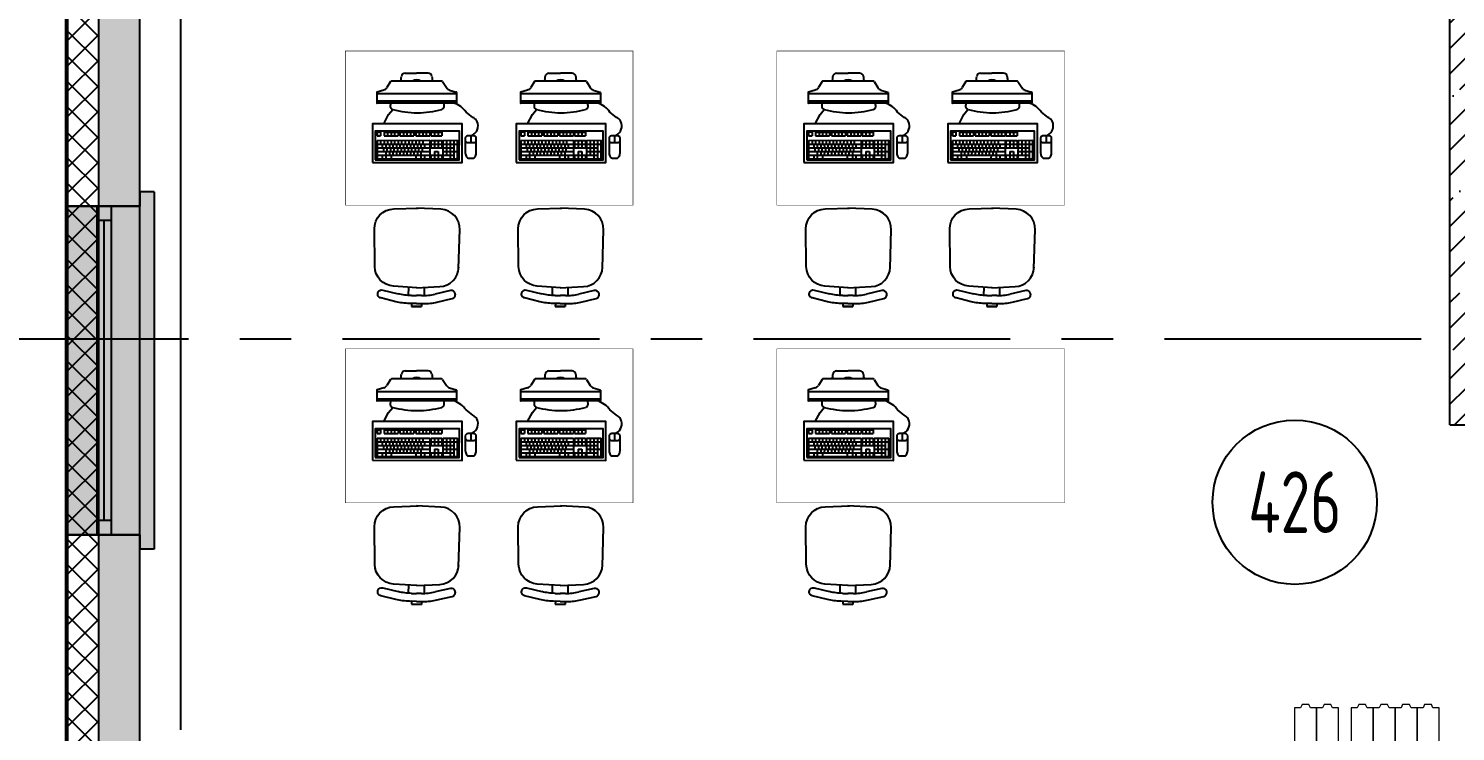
# Model space of a CAD drawing. Header units: millimetres. Extents: x -9318 to 9016603, y 0 to 838141.
# Drawn here: x 69740 to 76685, y 529661 to 533083 of the extents above; entities that cross this region are included whole.
import ezdxf
from ezdxf import colors
from ezdxf.entities.mleader import LeaderData, LeaderLine
from ezdxf.enums import TextEntityAlignment as Align
from ezdxf.math import Vec2, Vec3

# ---------------------------------------------------------------- set-up
doc = ezdxf.new("R2010")
doc.units = ezdxf.units.MM
doc.linetypes.add('CENTER', pattern=[2, 1.25, -0.25, 0.25, -0.25])
doc.linetypes.add('HIDDEN', pattern=[6, 4, -2])
for name, color, linetype, lineweight in [('АР_Номер помещения', 1, 'Continuous', 25), ('Пер раздвиж', 7, 'Continuous', 25), ('ТХ_мебель передв', 250, 'Continuous', 13)]:
    doc.layers.add(name, color=color, linetype=linetype, lineweight=lineweight)
doc.styles.add('ISOCPEUR', font='isocpeur.ttf', dxfattribs={"width": 0.7})

# ---------------------------------------------------------------- blocks, each defined once
blk = doc.blocks.new('*U645')
h = blk.add_hatch(color=8)
h.dxf.hatch_style = 1
h.paths.add_polyline_path([(-1670, 210), (70, 210), (70, 140), (0, 140), (0, -220), (-1600, -220), (-1600, 140), (-1670, 140)])
at = {"color": 8}
for p, q in [((-1670, 210), (70, 210)), ((-1670, 210), (-1670, 140)), ((70, 210), (70, 140)), ((-1670, 140), (-1600, 140)), ((0, 140), (70, 140)), ((-1600, 0), (0, 0)), ((-1530, 0), (-1530, -70)), ((-1530, -35), (-70, -35)), ((-70, 0), (-70, -70)), ((-1600, -70), (0, -70)), ((0, -220), (-1600, -220))]:
    blk.add_line(p, q, dxfattribs=at)
at = {"color": 8, "lineweight": 30}
for p, q in [((-1600, 140), (-1600, -220)), ((0, 140), (0, -220))]:
    blk.add_line(p, q, dxfattribs=at)
blk = doc.blocks.new('*U493')
at = {"layer": 'АР_Номер помещения', "color": 8}
blk.add_circle((-22480.2, -4257.2), 400, dxfattribs=at)
at = {"color": 8, "style": 'ISOCPEUR', "width": 0.7, "flags": 1}
blk.add_attdef('КАТЕГОРИЯ', (-499.2, -2092.2), '', height=250, dxfattribs=at)
at = {"layer": 'АР_Номер помещения', "color": 8, "style": 'ISOCPEUR', "width": 0.7}
blk.add_attdef('НОМЕР_ПОМЕЩЕНИЯ', text='', height=300, dxfattribs=at).set_placement((-22480.2, -4257.2), align=Align.MIDDLE_CENTER)
blk = doc.blocks.new('_DotSmall')
at = {"color": 8, "linetype": 'ByBlock', "const_width": 0.5}
blk.add_lwpolyline([(-0.0625, 0, 1), (0.0625, 0, 1)], format="xyb", close=True, dxfattribs=at)
blk = doc.blocks.new('П Трансформ2')
at = {"layer": 'Пер раздвиж', "color": 8, "linetype": 'HIDDEN', "lineweight": 9, "ltscale": 100}
for p, q in [((0, 615.2), (-1052, 615.2)), ((0, 508.2), (-945, 508.2))]:
    blk.add_line(p, q, dxfattribs=at)
at = {"layer": 'Пер раздвиж', "color": 8, "linetype": 'HIDDEN', "lineweight": 9, "ltscale": 50}
for p, q in [((-1052, 53.5), (-1052, 615.2)), ((-945, 53.5), (-945, 508.2))]:
    blk.add_line(p, q, dxfattribs=at)
at = {"layer": 'Пер раздвиж', "color": 8, "lineweight": 9}
for p, q in [((-681.2, 561.7), (-723.1, 561.7)), ((-702.1, 540.8), (-702.1, 582.6)), ((-574.2, 561.7), (-616.1, 561.7)), ((-595.1, 540.8), (-595.1, 582.6)), ((-405.6, 561.7), (-447.4, 561.7)), ((-426.5, 540.8), (-426.5, 582.6)), ((-298.6, 561.7), (-340.4, 561.7)), ((-319.5, 540.8), (-319.5, 582.6)), ((-191.6, 561.7), (-233.4, 561.7)), ((-212.5, 540.8), (-212.5, 582.6)), ((-84.6, 561.7), (-126.4, 561.7)), ((-105.5, 540.8), (-105.5, 582.6)), ((-702.1, 20.9), (-702.1, -20.9)), ((-595.1, 20.9), (-595.1, -20.9)), ((-426.5, 20.9), (-426.5, -20.9)), ((-319.5, 20.9), (-319.5, -20.9)), ((-212.5, 20.9), (-212.5, -20.9)), ((-105.5, 20.9), (-105.5, -20.9)), ((-681.2, 0), (-723.1, 0)), ((-574.2, 0), (-616.1, 0)), ((-405.6, 0), (-447.4, 0)), ((-298.6, 0), (-340.4, 0)), ((-191.6, 0), (-233.4, 0)), ((-84.6, 0), (-126.4, 0))]:
    blk.add_line(p, q, dxfattribs=at)
for points in [[(-755.6, -219.2), (-755.6, 780.8), (-728.7, 780.8), (-718.7, 757.3), (-685.6, 757.3), (-675.6, 780.8), (-648.6, 780.8), (-648.6, -219.2), (-678.1, -219.2), (-685.6, -236.7), (-718.7, -236.7), (-726.2, -219.2)], [(-648.6, -219.2), (-648.6, 780.8), (-621.7, 780.8), (-611.7, 757.3), (-578.6, 757.3), (-568.6, 780.8), (-541.6, 780.8), (-541.6, -219.2), (-571.1, -219.2), (-578.6, -236.7), (-611.7, -236.7), (-619.2, -219.2)], [(-480, -219.2), (-480, 780.8), (-453, 780.8), (-443.1, 757.3), (-409.9, 757.3), (-400, 780.8), (-373, 780.8), (-373, -219.2), (-402.5, -219.2), (-409.9, -236.7), (-443.1, -236.7), (-450.5, -219.2)], [(-373, -219.2), (-373, 780.8), (-346, 780.8), (-336.1, 757.3), (-302.9, 757.3), (-293, 780.8), (-266, 780.8), (-266, -219.2), (-295.5, -219.2), (-302.9, -236.7), (-336.1, -236.7), (-343.5, -219.2)], [(-266, -219.2), (-266, 780.8), (-239, 780.8), (-229.1, 757.3), (-195.9, 757.3), (-186, 780.8), (-159, 780.8), (-159, -219.2), (-188.5, -219.2), (-195.9, -236.7), (-229.1, -236.7), (-236.5, -219.2)], [(-159, -219.2), (-159, 780.8), (-132, 780.8), (-122.1, 757.3), (-88.9, 757.3), (-79, 780.8), (-52, 780.8), (-52, -219.2), (-81.5, -219.2), (-88.9, -236.7), (-122.1, -236.7), (-129.5, -219.2)]]:
    blk.add_lwpolyline(points, close=True, dxfattribs=at)
at = {"layer": 'Пер раздвиж', "color": 8}
for points in [[(0, 508.2), (-52, 508.2), (-52, 535.1), (-28.4, 545.1), (-28.4, 578.3), (-52, 588.2), (-52, 615.2), (0, 615.2)], [(-6000, -53.5), (-5950, -53.5), (-5950, -26.5), (-5973.6, -16.6), (-5973.6, 16.6), (-5950, 26.5), (-5950, 53.5), (-6000, 53.5)], [(0, -53.5), (-52, -53.5), (-52, -26.5), (-28.4, -16.6), (-28.4, 16.6), (-52, 26.5), (-52, 53.5), (0, 53.5)]]:
    blk.add_lwpolyline(points, close=True, dxfattribs=at)
at = {"layer": 'Пер раздвиж', "color": 8, "linetype": 'HIDDEN', "lineweight": 9, "ltscale": 100}
blk.add_lwpolyline([(-945, 53.5), (0, 53.5), (0, -53.5), (-6000, -53.5), (-6000, 53.5), (-1052, 53.5)], dxfattribs=at)
at = {"layer": 'Пер раздвиж', "color": 8, "lineweight": 9}
for centre in [(-702.1, 561.7), (-595.1, 561.7), (-426.5, 561.7), (-319.5, 561.7), (-212.5, 561.7), (-105.5, 561.7), (-702.1, 0), (-595.1, 0), (-426.5, 0), (-319.5, 0), (-212.5, 0), (-105.5, 0)]:
    blk.add_circle(centre, 20.9, dxfattribs=at)
blk = doc.blocks.new('У195')
at = {"layer": 'ТХ_мебель передв', "color": 8, "const_width": 2}
blk.add_lwpolyline([(168258.6, 78382.2), (169008.6, 78382.2), (169008.6, 76982.2), (168258.6, 76982.2)], close=True, dxfattribs=at)
blk = doc.blocks.new('стуо без подлокот')
at = {"color": 8, "extrusion": (-5.44802e-05, 0.000471638, 1)}
for p, q in [((-8602.9, 20770, -0.1), (-8601.7, 20769.7, -0.1)), ((-8473.8, 20784.8, -0.1), (-8288.3, 20786.7, -0.1)), ((-8645, 20681.8, -0.1), (-8626.7, 20755.9, -0.1)), ((-8587.9, 20746.3, -0.1), (-8606.4, 20671.5, 0)), ((-8576.6, 20580.7, 0), (-8569.4, 20694.1, -0.1)), ((-8192.9, 20692.7, 0), (-8189.5, 20574.6, 0)), ((-8668.2, 20606.4, 0), (-8668.9, 20558, 0)), ((-8668.6, 20558, 0), (-8668.5, 20606.4, 0)), ((-8654, 20558, 0), (-8668.6, 20558, 0)), ((-8653.6, 20606.2, 0), (-8668.2, 20606.4, 0)), ((-8654, 20582.2, 0), (-8654.1, 20547.5, 0)), ((-8654, 20582, 0), (-8653.5, 20616.7, 0)), ((-8654, 20582, 0), (-8653.6, 20606.2, 0)), ((-8654, 20582.2, 0), (-8654, 20558, 0)), ((-8614.9, 20606.4, 0), (-8615.3, 20581.4, 0)), ((-8615.3, 20557.2, 0), (-8615.3, 20582.2, 0)), ((-8614.4, 20620.1, 0), (-8574.1, 20619.4, 0)), ((-8576.6, 20582.1), (-8571.3, 20468.7, 0.1)), ((-8194.8, 20463.8, 0.1), (-8189.4, 20581.9, 0)), ((-8615, 20543.4, 0), (-8574.8, 20543.4, 0)), ((-8590.7, 20416.8, 0.1), (-8607.9, 20491.9, 0)), ((-8646.7, 20482.2, 0), (-8629.5, 20407.8, 0.1)), ((-8606, 20393.3, 0.1), (-8604.8, 20393.6, 0.1)), ((-8483.6, 20376.8, 0.1), (-8294.1, 20371.3, 0.1))]:
    blk.add_line(p, q, dxfattribs=at)
at = {"color": 8, "extrusion": (5.44802e-05, -0.000471638, -1)}
for centre, major_axis, start_param, end_param in [((-8607.9, 20751.3, -0.1), (12.7, 14.6, 0), 4.240369, 5.829345), ((-8606.7, 20751, -0.1), (12.7, 14.6, 0), -0.45384, 1.098777), ((-8472.8, 20688, 0), (63.4, 73.1, 0), 4.061153, 5.558057), ((-8289.7, 20689.9, 0), (63.4, 73.1, 0), -0.725128, 0.826554), ((-8363.1, 20612, 0), (-219.3, 190.3, -0.1), 5.584367, 5.811166), ((-8324.6, 20601.7, 0), (190.3, 219.3, -0.1), 4.01357, 4.240369)]:
    blk.add_ellipse(centre, major_axis=major_axis, ratio=1, start_param=start_param, end_param=end_param, dxfattribs=at)
at = {"color": 8, "extrusion": (-5.44802e-05, 0.000471638, 1)}
for centre, major_axis, start_param, end_param in [((-8324.9, 20557, 0), (186.7, -222.5, 0.1), 4.01357, 4.240369), ((-8363.7, 20547.3, 0), (-222.5, -186.7, 0.1), 5.584367, 5.811166), ((-8474.6, 20473.2, 0.1), (62.2, -74.2, 0), 4.061153, 5.558057), ((-8291.5, 20468.3, 0.1), (62.2, -74.2, 0), -0.725128, 0.826554), ((-8610.7, 20412.1, 0.1), (12.4, -14.8, 0), 4.240369, 5.829345), ((-8609.5, 20412.4, 0.1), (12.4, -14.8, 0), -0.45384, 1.098777)]:
    blk.add_ellipse(centre, major_axis=major_axis, ratio=1, start_param=start_param, end_param=end_param, dxfattribs=at)
blk = doc.blocks.new('ПК-2')
at = {"color": 8, "extrusion": (6.19742e-05, -0.000470712, 1)}
for p, q in [((7035967.1, 1186827.6, 95), (7035877.1, 1186827.5, 95.1)), ((7035877.1, 1186827.5, 95.1), (7035877.6, 1186571, 94.9)), ((7035895.1, 1186827.5, 95.1), (7035895.6, 1186571, 94.9)), ((7035913.1, 1186827.5, 95.1), (7035913.6, 1186571, 94.9)), ((7035931.1, 1186827.6, 95.1), (7035931.6, 1186571.1, 94.9)), ((7035949.1, 1186827.6, 95.1), (7035949.6, 1186571.1, 94.9)), ((7035967.1, 1186827.6, 95), (7035967.6, 1186571.1, 94.9)), ((7036007.6, 1186827.7, 95), (7035989.6, 1186827.7, 95)), ((7036148.9, 1186442.6, 94.9), (7036148.1, 1186827.8, 95)), ((7036200.3, 1186829.7, 95), (7036149.9, 1186829.6, 95)), ((7036157.9, 1186440.8, 94.9), (7036157.1, 1186829.6, 95)), ((7036193.9, 1186440.9, 94.9), (7036193.1, 1186829.7, 95)), ((7036212.2, 1186795.1, 95), (7036202.1, 1186827.9, 95)), ((7036253.1, 1186761.9, 95), (7036223.8, 1186780.1, 95)), ((7036255.8, 1186512.8, 94.9), (7036255.4, 1186758, 95)), ((7036294.4, 1186691.8, 95), (7036294.6, 1186635.5, 94.9)), ((7036294.7, 1186579.1, 94.9), (7036294.6, 1186635.5, 94.9)), ((7035877.6, 1186566.5, 94.9), (7035877.7, 1186512.5, 94.9)), ((7035895.6, 1186566.5, 94.9), (7035895.7, 1186512.5, 94.9)), ((7035913.7, 1186548.5, 94.9), (7035913.7, 1186530.5, 94.9)), ((7035931.6, 1186566.6, 94.9), (7035931.7, 1186512.6, 94.9)), ((7035949.6, 1186566.6, 94.9), (7035949.7, 1186512.6, 94.9)), ((7035967.6, 1186566.6, 94.9), (7035967.7, 1186512.6, 94.9)), ((7035877.7, 1186508, 94.9), (7035877.9, 1186436, 94.9)), ((7035895.7, 1186508, 94.9), (7035895.9, 1186454, 94.9)), ((7035913.7, 1186508, 94.9), (7035913.9, 1186436, 94.9)), ((7035931.7, 1186508.1, 94.9), (7035931.9, 1186454.1, 94.9)), ((7035949.7, 1186508.1, 94.9), (7035949.9, 1186436.1, 94.9)), ((7035967.7, 1186508.1, 94.9), (7035967.9, 1186436.1, 94.9)), ((7036212.8, 1186475.5, 94.9), (7036202.9, 1186442.7, 94.9)), ((7036253.6, 1186508.9, 94.9), (7036224.3, 1186490.6, 94.9)), ((7035877.9, 1186436, 94.9), (7035967.9, 1186436.1, 94.9)), ((7036201.1, 1186440.9, 94.9), (7036150.7, 1186440.8, 94.9))]:
    blk.add_line(p, q, dxfattribs=at)
at = {"color": 8, "extrusion": (6.19742e-05, -0.000470712, 1), "elevation": -27.6}
for points in [[(7035859.1, 1186850), (7035859.9, 1186413.5), (7036048.9, 1186413.9), (7036048.1, 1186850.4)], [(7035872.6, 1186836.6), (7035873.4, 1186427.1), (7036012.9, 1186427.3), (7036012.1, 1186836.8)]]:
    blk.add_lwpolyline(points, close=True, dxfattribs=at)
for points in [[(7035967.2, 1186810.6), (7035949.2, 1186810.6)], [(7035989.6, 1186827.8), (7035989.7, 1186810.7)], [(7036007.7, 1186810.7), (7035989.7, 1186810.7)], [(7036007.6, 1186827.8), (7036007.7, 1186810.7)], [(7035895.2, 1186802), (7035877.2, 1186801.9)], [(7035895.2, 1186784.9), (7035877.2, 1186784.8)], [(7035895.3, 1186759.2), (7035877.3, 1186759.2)], [(7035913.2, 1186784.9), (7035895.2, 1186784.9)], [(7035913.2, 1186767.8), (7035895.2, 1186767.8)], [(7035913.3, 1186750.7), (7035895.3, 1186750.7)], [(7035931.2, 1186796.6), (7035913.2, 1186796.5)], [(7035931.2, 1186779.5), (7035913.2, 1186779.4)], [(7035931.2, 1186762.4), (7035913.2, 1186762.3)], [(7035931.3, 1186745.3), (7035913.3, 1186745.2)], [(7035949.2, 1186802.1), (7035931.2, 1186802)], [(7035949.2, 1186785), (7035931.2, 1186784.9)], [(7035949.2, 1186767.9), (7035931.2, 1186767.8)], [(7035949.3, 1186750.8), (7035931.3, 1186750.7)], [(7035967.2, 1186793.5), (7035949.2, 1186793.5)], [(7035967.2, 1186776.4), (7035949.2, 1186776.4)], [(7035967.3, 1186759.3), (7035949.3, 1186759.3)], [(7035967.3, 1186742.2), (7035949.3, 1186742.2)], [(7035989.7, 1186793.6), (7035989.8, 1186725.2)], [(7036007.7, 1186793.6), (7035989.7, 1186793.6)], [(7036007.7, 1186776.5), (7035989.7, 1186776.5)], [(7036007.8, 1186759.4), (7035989.8, 1186759.4)], [(7036007.8, 1186742.3), (7035989.8, 1186742.3)], [(7036007.7, 1186793.6), (7036007.8, 1186725.2)], [(7036048.2, 1186794.9), (7036092.7, 1186771.5), (7036117.2, 1186751.9)], [(7035913.3, 1186733.6), (7035895.3, 1186733.6)], [(7035913.3, 1186716.5), (7035895.3, 1186716.5)], [(7035913.4, 1186699.4), (7035895.4, 1186699.4)], [(7035913.4, 1186682.3), (7035895.4, 1186682.3)], [(7035913.4, 1186665.2), (7035895.4, 1186665.2)], [(7035931.3, 1186728.2), (7035913.3, 1186728.1)], [(7035931.3, 1186711.1), (7035913.3, 1186711)], [(7035931.4, 1186694), (7035913.4, 1186693.9)], [(7035931.4, 1186676.9), (7035913.4, 1186676.8)], [(7035949.3, 1186733.7), (7035931.3, 1186733.6)], [(7035949.3, 1186716.6), (7035931.3, 1186716.5)], [(7035949.4, 1186699.5), (7035931.4, 1186699.4)], [(7035949.4, 1186682.4), (7035931.4, 1186682.3)], [(7035949.4, 1186665.3), (7035931.4, 1186665.2)], [(7035967.3, 1186725.1), (7035949.3, 1186725.1)], [(7035967.3, 1186708), (7035949.3, 1186708)], [(7035967.4, 1186690.9), (7035949.4, 1186690.9)], [(7035967.4, 1186673.8), (7035949.4, 1186673.8)], [(7036007.8, 1186725.2), (7035989.8, 1186725.2)], [(7035989.8, 1186716.6), (7035990, 1186648.2)], [(7036007.8, 1186716.7), (7035989.8, 1186716.6)], [(7036007.9, 1186699.6), (7035989.9, 1186699.5)], [(7036007.9, 1186682.5), (7035989.9, 1186682.4)], [(7036007.9, 1186665.4), (7035989.9, 1186665.3)], [(7036007.8, 1186716.7), (7036008, 1186648.3)], [(7035895.5, 1186639.5), (7035877.5, 1186639.5)], [(7035895.5, 1186613.9), (7035877.5, 1186613.8)], [(7035895.6, 1186596.8), (7035877.6, 1186596.7)], [(7035913.5, 1186648.1), (7035895.5, 1186648.1)], [(7035913.5, 1186631), (7035895.5, 1186631)], [(7035913.5, 1186613.9), (7035895.5, 1186613.9)], [(7035931.4, 1186659.8), (7035913.4, 1186659.7)], [(7035931.5, 1186642.7), (7035913.5, 1186642.6)], [(7035931.5, 1186625.6), (7035913.5, 1186625.5)], [(7035931.5, 1186608.5), (7035913.5, 1186608.4)], [(7035949.5, 1186648.2), (7035931.5, 1186648.1)], [(7035949.5, 1186631.1), (7035931.5, 1186631)], [(7035949.5, 1186614), (7035931.5, 1186613.9)], [(7035949.6, 1186596.9), (7035931.6, 1186596.8)], [(7035967.4, 1186656.7), (7035949.4, 1186656.7)], [(7035967.5, 1186639.6), (7035949.5, 1186639.6)], [(7035967.5, 1186622.5), (7035949.5, 1186622.5)], [(7035967.5, 1186605.4), (7035949.5, 1186605.4)], [(7036008, 1186648.3), (7035990, 1186648.2)], [(7035990, 1186639.7), (7035990.1, 1186571.3)], [(7036008, 1186639.7), (7035990, 1186639.7)], [(7036008, 1186622.6), (7035990, 1186622.6)], [(7036008, 1186605.5), (7035990, 1186605.5)], [(7036008, 1186639.7), (7036008.1, 1186571.3)], [(7035967.6, 1186571.2), (7035877.6, 1186571.1)], [(7035895.6, 1186566.6), (7035877.6, 1186566.6)], [(7035913.7, 1186548.6), (7035877.7, 1186548.6)], [(7035913.7, 1186530.6), (7035877.7, 1186530.6)], [(7035967.6, 1186566.7), (7035931.6, 1186566.7)], [(7035967.7, 1186548.7), (7035931.7, 1186548.7)], [(7035967.7, 1186530.7), (7035931.7, 1186530.7)], [(7036008.1, 1186588.4), (7035990.1, 1186588.4)], [(7036008.1, 1186571.3), (7035990.1, 1186571.3)], [(7035990.1, 1186566.8), (7035990.2, 1186512.8)], [(7036008.1, 1186566.8), (7035990.1, 1186566.8)], [(7036008.2, 1186548.8), (7035990.2, 1186548.8)], [(7036008.2, 1186530.8), (7035990.2, 1186530.8)], [(7036008.1, 1186566.8), (7036008.2, 1186512.8)], [(7035895.7, 1186512.6), (7035877.7, 1186512.6)], [(7035967.7, 1186508.2), (7035877.7, 1186508.1)], [(7035967.8, 1186472.2), (7035877.8, 1186472.1)], [(7035967.8, 1186490.2), (7035895.8, 1186490.1)], [(7035967.7, 1186512.7), (7035931.7, 1186512.7)], [(7036008.2, 1186512.8), (7035990.2, 1186512.8)], [(7036008.2, 1186512.8), (7035990.2, 1186512.8)], [(7035967.8, 1186454.2), (7035877.8, 1186454.1)], [(7035989.9, 1186371.7), (7035957, 1186371.6)]]:
    blk.add_lwpolyline(points, dxfattribs=at)
blk.add_lwpolyline([(7035881.8, 1186384.9), (7035881.9, 1186357.9, 0.19919), (7035883.7, 1186353.6, 0.098412), (7035891.5, 1186348.4, 0.055653), (7035901.3, 1186345.6, 0.042416), (7035914.6, 1186344.5), (7035978.5, 1186344.6, 0.114539), (7035982.8, 1186345.6, 0.103755), (7035986.6, 1186348.6, 0.091433), (7035989, 1186352.9, 0.084292), (7035989.9, 1186358.2), (7035989.8, 1186385.2, 0.084292), (7035988.9, 1186390.4, 0.091433), (7035986.5, 1186394.7, 0.103755), (7035982.7, 1186397.7, 0.114539), (7035978.4, 1186398.6), (7035914.5, 1186398.5, 0.042416), (7035901.2, 1186397.4, 0.055653), (7035891.4, 1186394.5, 0.098412), (7035883.6, 1186389.3, 0.19919)], format="xyb", close=True, dxfattribs=at)
for points in [[(7035968.4, 1186398.6, 0.114539), (7035964.1, 1186397.6, 0.103755), (7035960.3, 1186394.6, 0.091433), (7035957.9, 1186390.4, 0.084292), (7035957, 1186385.1), (7035957.1, 1186358.1, 0.084292), (7035958, 1186352.8, 0.091433), (7035960.4, 1186348.6, 0.103755), (7035964.2, 1186345.6, 0.114539), (7035968.5, 1186344.6, 0.114539)], [(7035989.9, 1186371.7, 0.397637), (7036050, 1186337.9, 0.110351), (7036066.5, 1186345.2, 0.08312), (7036079.9, 1186362.3, 0.014729), (7036105, 1186394.7, 0.170175), (7036148.8, 1186454, -0.037673)]]:
    blk.add_lwpolyline(points, format="xyb", dxfattribs=at)
at = {"color": 8, "extrusion": (6.19742e-05, -0.000470712, 1)}
for centre, radius, start, end in [((7036149.9, 1186827.9, -27.6), 1.8, 90.10908, 180.10908), ((7036200.3, 1186828, -27.6), 1.8, 0.10908, 90.10908), ((7036579.1, 1186631.2, -27.6), 477.4, 165.36479, 179.87909), ((7036134.2, 1186746.1, -27.6), 18, 82.93309, 161.30576), ((7036116.2, 1186600.9, -27.6), 164.3, 78.76539, 82.93309), ((7036238, 1186803.1, -27.6), 27, 197.11449, 238.14153), ((7036250.8, 1186758.1, -27.6), 4.5, 0.10908, 59.63009), ((7036293.3, 1186965.7, -27.6), 256.3, 261.50958, 266.47869), ((7036276.4, 1186691.9, -27.6), 18, 0.10908, 86.47869), ((7036579.1, 1186635.1, -27.6), 477.4, 180.33908, 194.85338), ((7036228.8, 1186635.5, -27.6), 33.8, 322.7271, 37.49107), ((7036294.5, 1186305.4, -27.6), 256.3, 93.73948, 98.70859), ((7036276.6, 1186579.2, -27.6), 18, 273.73948, 0.10908), ((7036134.7, 1186518.5, -27.6), 18, 198.9124, 277.28508), ((7036116.1, 1186663.6, -27.6), 164.3, 277.28508, 281.45277), ((7036238.7, 1186467.8, -27.6), 27, 122.07664, 163.10368), ((7036251.3, 1186512.9, -27.6), 4.5, 300.58808, 0.10908), ((7036150.6, 1186442.7, -27.6), 1.8, 180.10908, 270.10908), ((7036201, 1186442.8, -27.6), 1.8, 270.10908, 0.10908)]:
    blk.add_arc(centre, radius, start, end, dxfattribs=at)

msp = doc.modelspace()

# ---------------------------------------------------------------- hatches: boundary and pattern name
at = {"ltscale": 100}
h = msp.add_hatch(dxfattribs=at)
h.set_pattern_fill('ANSI37', color=256, scale=700)
h.set_pattern_definition([(45, (-881264.54, 560766.49), (-61.871843, 61.871843), []), (135, (-881264.54, 560766.49), (-61.871843, -61.871843), [])])
h.paths.add_polyline_path([(63732.07, 521222.96), (70082.1, 521222.96), (70082.1, 539092.96), (75721.91, 539092.96), (75721.91, 539242.96), (69932.1, 539242.96), (69932.1, 521372.96), (63582.07, 521372.96), (63582.1, 511362.96), (76982.1, 511362.96), (76982.1, 517712.96), (85102.1, 517712.96), (85102.1, 522902.96), (93369.48, 522902.96), (93369.48, 522652.96), (93519.48, 522652.96), (93519.48, 523052.96), (84952.1, 523052.96), (84952.1, 517862.96), (76832.1, 517862.96), (76832.1, 511512.96), (63732.1, 511512.96)])
h = msp.add_hatch(dxfattribs=at)
h.set_pattern_fill('ANSI35', color=256, scale=700)
h.set_pattern_definition([(45, (-874914.5, 587326.55), (-123.743687, 123.743687), []), (45, (-874790.76, 587326.55), (-123.743687, 123.743687), [218.75, -43.75, 0, -43.75])])
h.paths.add_polyline_path([(70282.1, 538892.96), (76657.1, 538892.96), (76657.1, 531153.11), (76857.1, 531153.11), (76857.1, 538892.96), (80697.1, 538892.96), (80697.1, 539092.96), (70082.1, 539092.96), (70082.09, 538892.96), (70282.09, 538892.96)])
h = msp.add_hatch(dxfattribs=at)
h.set_pattern_fill('ANSI35', color=256, scale=700)
h.set_pattern_definition([(45, (-887755.71, 621612.85), (-123.743687, 123.743687), []), (45, (-887631.97, 621612.85), (-123.743687, 123.743687), [218.75, -43.75, 0, -43.75])])
h.paths.add_polyline_path([(70282.04, 538892.96), (70082.04, 538892.96), (70082.04, 521222.96), (63732.1, 521222.96), (63732.1, 521022.96), (63932.1, 521022.96), (70082.1, 521022.96), (70082.1, 520162.96), (70382.1, 520162.96), (70382.1, 521222.96), (70282.1, 521222.96)])

# ---------------------------------------------------------------- linework, layer by layer
at = {"linetype": 'CENTER', "ltscale": 1000}
for p, q in [((70082.1, 509801.69), (70082.1, 543685.62)), ((51268.34, 531572.96), (134865.51, 531572.96))]:
    msp.add_line(p, q, dxfattribs=at)
at = {"ltscale": 100}
for p, q in [((69922.1, 521382.96), (69922.1, 539252.96)), ((69932.1, 521372.96), (69932.1, 539242.96)), ((70082.1, 521222.96), (70082.1, 539092.96)), ((70282.1, 521222.96), (70282.1, 538892.96)), ((76657.1, 531153.11), (76657.1, 538892.96)), ((70482.1, 529667.96), (70482.1, 538373.35)), ((76657.1, 531153.11), (76857.1, 531153.11))]:
    msp.add_line(p, q, dxfattribs=at)

# ---------------------------------------------------------------- block references
for name, p, rotation in [('У195', (149664.29, 363964.73), 90), ('У195', (151764.29, 363964.73), 90), ('ПК-2', (1244866.48, -6505675.3, -94.96), 89.89091805478239), ('ПК-2', (1245566.48, -6505675.3, -94.96), 89.89091805478239), ('ПК-2', (1246966.48, -6505675.3, -94.96), 89.89091805478239), ('ПК-2', (1247666.48, -6505675.3, -94.96), 89.89091805478239), ('*U645', (70142.1, 530617.96), 270), ('стуо без подлокот', (92210.33, 540397.78, -0.02), 90), ('стуо без подлокот', (92910.33, 540397.78, -0.02), 90), ('стуо без подлокот', (94310.33, 540397.78, -0.02), 90), ('стуо без подлокот', (95010.33, 540397.78, -0.02), 90), ('У195', (149664.29, 362514.73), 90), ('У195', (151764.29, 362514.73), 90), ('ПК-2', (1244866.48, -6507125.3, -94.96), 89.89091805478239), ('ПК-2', (1245566.48, -6507125.3, -94.96), 89.89091805478239), ('ПК-2', (1246966.48, -6507125.3, -94.96), 89.89091805478239), ('стуо без подлокот', (92210.33, 538947.78, -0.02), 90), ('стуо без подлокот', (92910.33, 538947.78, -0.02), 90), ('стуо без подлокот', (94310.33, 538947.78, -0.02), 90)]:
    msp.add_blockref(name, p, dxfattribs=dict(rotation=rotation))
ref = msp.add_blockref('*U493', (98383.14, 535033.96))
ref.add_attrib('НОМЕР_ПОМЕЩЕНИЯ', '426', dxfattribs={"layer": 'АР_Номер помещения', "color": 8, "height": 300, "style": 'ISOCPEUR', "width": 0.7}).set_placement((75902.94, 530776.78), align=Align.MIDDLE_CENTER)
at = {"xscale": -1, "rotation": 180}
msp.add_blockref('П Трансформ2', (76657.1, 529555.64), dxfattribs=at)

# ---------------------------------------------------------------- leaders
ml = msp.add_multileader_mtext('Standard')
ml.set_content('+13,200', color=8, style='ISOCPEUR')
ml.set_leader_properties(color=8, linetype='Continuous', lineweight=-1)
ml.set_arrow_properties(name='DOTSMALL')
ml.build(insert=Vec2(0, 0))
ml.multileader.update_dxf_attribs({"has_text_frame": 1, "text_left_attachment_type": 4, "text_right_attachment_type": 4, "dogleg_length": 100, "arrow_head_size": 180})
ctx = ml.context
ctx.base_point, ctx.char_height, ctx.arrow_head_size, ctx.landing_gap_size, ctx.plane_origin = Vec3(93068.63, 826103.47), 250, 180, 50, Vec3(90907.41, 825512.23)
ctx.left_attachment, ctx.right_attachment = 4, 4
notes = []
notes.append((ctx, [(0, (0, 0, 0), (0, 0), (1, 0), 1, [])]))
ctx.mtext.insert, ctx.mtext.width, ctx.mtext.line_spacing_style, ctx.mtext.flow_direction = Vec3(93118.63, 826436.81), 852.697, 2, 5
ml = msp.add_multileader_mtext('Standard')
ml.set_content('+11,550', color=8, style='ISOCPEUR')
ml.set_leader_properties(color=8, linetype='Continuous', lineweight=-1)
ml.set_arrow_properties(name='DOTSMALL')
ml.build(insert=Vec2(0, 0))
ml.multileader.update_dxf_attribs({"has_text_frame": 1, "text_left_attachment_type": 4, "text_right_attachment_type": 4, "dogleg_length": 100, "arrow_head_size": 180})
ctx = ml.context
ctx.base_point, ctx.char_height, ctx.arrow_head_size, ctx.landing_gap_size, ctx.plane_origin = Vec3(88068.63, 825358.47), 250, 180, 50, Vec3(85907.41, 824767.23)
ctx.left_attachment, ctx.right_attachment = 4, 4
notes.append((ctx, [(0, (0, 0, 0), (0, 0), (1, 0), 1, [])]))
ctx.mtext.insert, ctx.mtext.width, ctx.mtext.line_spacing_style, ctx.mtext.flow_direction = Vec3(88118.63, 825691.81), 852.697, 2, 5
ml = msp.add_multileader_mtext('Standard')
ml.set_content('+13,700', color=8, style='ISOCPEUR')
ml.set_leader_properties(color=8, linetype='Continuous', lineweight=-1)
ml.set_arrow_properties(name='DOTSMALL')
ml.build(insert=Vec2(0, 0))
ml.multileader.update_dxf_attribs({"has_text_frame": 1, "text_left_attachment_type": 4, "text_right_attachment_type": 4, "dogleg_length": 100, "arrow_head_size": 180})
ctx = ml.context
ctx.base_point, ctx.char_height, ctx.arrow_head_size, ctx.landing_gap_size, ctx.plane_origin = Vec3(118053.07, 658154.33), 250, 180, 50, Vec3(117803.7, 657493.51)
ctx.left_attachment, ctx.right_attachment = 4, 4
notes.append((ctx, [(0, (0, 0, 0), (0, 0), (1, 0), 1, [])]))
ctx.mtext.insert, ctx.mtext.width, ctx.mtext.line_spacing_style, ctx.mtext.flow_direction = Vec3(118103.07, 658487.66), 852.697, 2, 5
ml = msp.add_multileader_mtext('Standard')
ml.set_content('+13,700', color=8, style='ISOCPEUR')
ml.set_leader_properties(color=8, linetype='Continuous', lineweight=-1)
ml.set_arrow_properties(name='DOTSMALL')
ml.build(insert=Vec2(0, 0))
ml.multileader.update_dxf_attribs({"has_text_frame": 1, "text_left_attachment_type": 4, "text_right_attachment_type": 4, "dogleg_length": 100, "arrow_head_size": 180})
ctx = ml.context
ctx.base_point, ctx.char_height, ctx.arrow_head_size, ctx.landing_gap_size, ctx.plane_origin = Vec3(79585.57, 658000.47), 250, 180, 50, Vec3(77424.36, 657409.23)
ctx.left_attachment, ctx.right_attachment = 4, 4
notes.append((ctx, [(0, (0, 0, 0), (0, 0), (1, 0), 1, [])]))
ctx.mtext.insert, ctx.mtext.width, ctx.mtext.line_spacing_style, ctx.mtext.flow_direction = Vec3(79635.57, 658333.81), 852.697, 2, 5
ml = msp.add_multileader_mtext('Standard')
ml.set_content('+15,850', color=8, style='ISOCPEUR')
ml.set_leader_properties(color=8, linetype='Continuous', lineweight=-1)
ml.set_arrow_properties(name='DOTSMALL')
ml.build(insert=Vec2(0, 0))
ml.multileader.update_dxf_attribs({"has_text_frame": 1, "text_left_attachment_type": 4, "text_right_attachment_type": 4, "dogleg_length": 100, "arrow_head_size": 180})
ctx = ml.context
ctx.base_point, ctx.char_height, ctx.arrow_head_size, ctx.landing_gap_size, ctx.plane_origin = Vec3(78411.29, 652860.4), 250, 180, 50, Vec3(78329.9, 651149.71)
ctx.left_attachment, ctx.right_attachment = 4, 4
notes.append((ctx, [(0, (0, 0, 0), (0, 0), (1, 0), 1, [])]))
ctx.mtext.insert, ctx.mtext.width, ctx.mtext.defined_height, ctx.mtext.line_spacing_style, ctx.mtext.flow_direction = Vec3(78461.29, 653193.74), 696.0353, 776.46, 2, 5
ml = msp.add_multileader_mtext('Standard')
ml.set_content('+15,850', color=8, style='ISOCPEUR')
ml.set_leader_properties(color=8, linetype='Continuous', lineweight=-1)
ml.set_arrow_properties(name='DOTSMALL')
ml.build(insert=Vec2(0, 0))
ml.multileader.update_dxf_attribs({"has_text_frame": 1, "text_left_attachment_type": 4, "text_right_attachment_type": 4, "dogleg_length": 100, "arrow_head_size": 180})
ctx = ml.context
ctx.base_point, ctx.char_height, ctx.arrow_head_size, ctx.landing_gap_size, ctx.plane_origin = Vec3(116043.29, 652621.27), 250, 180, 50, Vec3(116522.41, 649668.82)
ctx.left_attachment, ctx.right_attachment = 4, 4
notes.append((ctx, [(0, (0, 0, 0), (0, 0), (1, 0), 1, [])]))
ctx.mtext.insert, ctx.mtext.width, ctx.mtext.line_spacing_style, ctx.mtext.flow_direction = Vec3(116093.29, 652954.61), 852.697, 2, 5
ml = msp.add_multileader_mtext('Standard')
ml.set_content('+9,800', color=8, style='ISOCPEUR')
ml.set_leader_properties(color=8, linetype='Continuous', lineweight=-1)
ml.set_arrow_properties(name='DOTSMALL')
ml.build(insert=Vec2(0, 0))
ml.multileader.update_dxf_attribs({"has_text_frame": 1, "text_left_attachment_type": 4, "text_right_attachment_type": 4, "dogleg_length": 100, "arrow_head_size": 180})
ctx = ml.context
ctx.base_point, ctx.char_height, ctx.arrow_head_size, ctx.landing_gap_size, ctx.plane_origin = Vec3(118053.07, 538154.33), 250, 180, 50, Vec3(117803.7, 537493.51)
ctx.left_attachment, ctx.right_attachment = 4, 4
notes.append((ctx, [(0, (0, 0, 0), (0, 0), (1, 0), 1, [])]))
ctx.mtext.insert, ctx.mtext.width, ctx.mtext.line_spacing_style, ctx.mtext.flow_direction = Vec3(118103.07, 538487.66), 852.697, 2, 5
ml = msp.add_multileader_mtext('Standard')
ml.set_content('+9,800', color=8, style='ISOCPEUR')
ml.set_leader_properties(color=8, linetype='Continuous', lineweight=-1)
ml.set_arrow_properties(name='DOTSMALL')
ml.build(insert=Vec2(0, 0))
ml.multileader.update_dxf_attribs({"has_text_frame": 1, "text_left_attachment_type": 4, "text_right_attachment_type": 4, "dogleg_length": 100, "arrow_head_size": 180})
ctx = ml.context
ctx.base_point, ctx.char_height, ctx.arrow_head_size, ctx.landing_gap_size, ctx.plane_origin = Vec3(79585.57, 538000.47), 250, 180, 50, Vec3(77424.36, 537409.23)
ctx.left_attachment, ctx.right_attachment = 4, 4
notes.append((ctx, [(0, (0, 0, 0), (0, 0), (1, 0), 1, [])]))
ctx.mtext.insert, ctx.mtext.width, ctx.mtext.line_spacing_style, ctx.mtext.flow_direction = Vec3(79635.57, 538333.81), 852.697, 2, 5
ml = msp.add_multileader_mtext('Standard')
ml.set_content('+11,750', color=8, style='ISOCPEUR')
ml.set_leader_properties(color=8, linetype='Continuous', lineweight=-1)
ml.set_arrow_properties(name='DOTSMALL')
ml.build(insert=Vec2(0, 0))
ml.multileader.update_dxf_attribs({"has_text_frame": 1, "text_left_attachment_type": 4, "text_right_attachment_type": 4, "dogleg_length": 100, "arrow_head_size": 180})
ctx = ml.context
ctx.base_point, ctx.char_height, ctx.arrow_head_size, ctx.landing_gap_size, ctx.plane_origin = Vec3(78411.29, 532860.4), 250, 180, 50, Vec3(78329.9, 531149.71)
ctx.left_attachment, ctx.right_attachment = 4, 4
notes.append((ctx, [(0, (0, 0, 0), (0, 0), (1, 0), 1, [])]))
ctx.mtext.insert, ctx.mtext.width, ctx.mtext.defined_height, ctx.mtext.line_spacing_style, ctx.mtext.flow_direction = Vec3(78461.29, 533193.74), 696.0353, 776.46, 2, 5
ml = msp.add_multileader_mtext('Standard')
ml.set_content('+11,750', color=8, style='ISOCPEUR')
ml.set_leader_properties(color=8, linetype='Continuous', lineweight=-1)
ml.set_arrow_properties(name='DOTSMALL')
ml.build(insert=Vec2(0, 0))
ml.multileader.update_dxf_attribs({"has_text_frame": 1, "text_left_attachment_type": 4, "text_right_attachment_type": 4, "dogleg_length": 100, "arrow_head_size": 180})
ctx = ml.context
ctx.base_point, ctx.char_height, ctx.arrow_head_size, ctx.landing_gap_size, ctx.plane_origin = Vec3(116043.29, 532621.27), 250, 180, 50, Vec3(116522.41, 529668.82)
ctx.left_attachment, ctx.right_attachment = 4, 4
notes.append((ctx, [(0, (0, 0, 0), (0, 0), (1, 0), 1, [])]))
ctx.mtext.insert, ctx.mtext.width, ctx.mtext.line_spacing_style, ctx.mtext.flow_direction = Vec3(116093.29, 532954.61), 852.697, 2, 5
for ctx, leaders in notes:
    for number, flags, end, landing, length, lines in leaders:
        leader = LeaderData()
        leader.index, (leader.has_last_leader_line, leader.has_dogleg_vector, leader.attachment_direction) = number, flags
        leader.last_leader_point, leader.dogleg_vector, leader.dogleg_length = Vec3(end), Vec3(landing), length
        for number, points, colour, breaks in lines:
            line = LeaderLine()
            line.index, line.vertices, line.color, line.breaks = number, Vec3.list(points), colors.encode_raw_color(colour), breaks
            leader.lines.append(line)
        ctx.leaders.append(leader)

doc.saveas('drawing.dxf')
